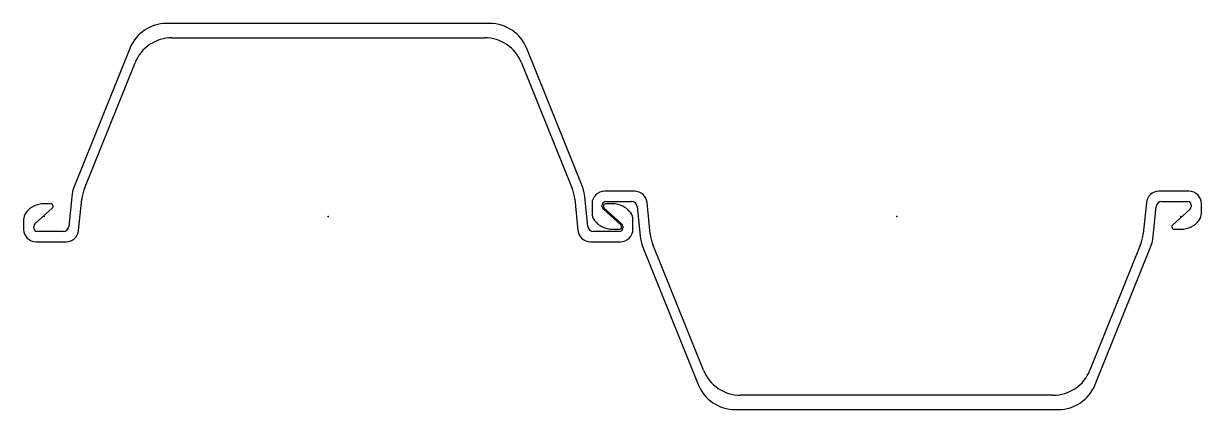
# Model space of a CAD drawing. Extents: x -18 to 1018, y -170 to 170.
import ezdxf

# ---------------------------------------------------------------- set-up
doc = ezdxf.new("R2010")
doc.units = 0
doc.header["$MEASUREMENT"] = 0
doc.layers.get('0').update_dxf_attribs({"color": 5, "linetype": 'CONTINUOUS'})

msp = doc.modelspace()

# ---------------------------------------------------------------- linework, layer by layer
at = {"linetype": 'Continuous'}
for p, q in [((392.12845, 170), (107.87154, 170)), ((112.50263, 157.39999), (387.49738, 157.39999)), ((75.39764, 148.0555), (26.67703, 26.86913)), ((473.32297, 26.86913), (424.60236, 148.0555)), ((35.50546, 24.69579), (80.02818, 135.4541)), ((419.97183, 135.4541), (464.49454, 24.69579)), ((519.45679, 22.25), (493, 22.25)), ((1007, 22.25), (980.54321, 22.25)), ((5.8213, 11.25), (0, 11.25)), ((24.32463, 17.29626), (21.72025, -8.74752)), ((30.402, -12.34633), (33.15418, 15.13001)), ((466.84583, 15.13001), (469.59799, -12.34633)), ((478.27975, -8.74752), (475.67538, 17.29626)), ((482, 11.25), (482, 2.75)), ((494, 13.25), (516.74506, 13.25)), ((500, 11.25), (494.17871, 11.25)), ((533.15417, -15.13001), (530.40198, 12.34633)), ((969.59802, 12.34633), (966.84583, -15.13001)), ((983.25494, 13.25), (1006, 13.25)), ((1018, 2.75), (1018, 11.25)), ((-8.00749, -6.31626), (7.28008, 7.45001)), ((491, 8.5456), (491, 10.25)), ((507.28009, -7.45001), (491.99249, 6.31626)), ((492.71991, 7.45001), (508.00751, -6.31626)), ((521.72028, 8.74752), (524.32465, -17.29626)), ((975.67535, -17.29626), (978.27972, 8.74752)), ((1008.00751, 6.31626), (992.71991, -7.45001)), ((1009, 10.25), (1009, 8.5456)), ((-18, -2.75), (-18, -11.25)), ((-9, -10.25), (-9, -8.5456)), ((509, -8.5456), (509, -10.25)), ((518, -11.25), (518, -2.75)), ((16.74506, -13.25), (-6, -13.25)), ((506, -13.25), (483.25494, -13.25)), ((500, -11.25), (505.82129, -11.25)), ((994.17871, -11.25), (1000, -11.25)), ((-7, -22.25), (19.45677, -22.25)), ((480.54321, -22.25), (507, -22.25)), ((526.677, -26.86913), (575.39764, -148.0555)), ((580.0282, -135.4541), (535.50543, -24.69579)), ((964.49457, -24.69579), (919.9718, -135.4541)), ((924.60236, -148.0555), (973.323, -26.86913)), ((887.49738, -157.39999), (612.50262, -157.39999)), ((607.87152, -170), (892.12848, -170))]:
    msp.add_line(p, q, dxfattribs=at)
for centre, radius, start, end in [((107.87154, 135), 35, 90, 158.09837), ((392.12845, 135), 35, 21.90162, 90), ((112.50263, 122.4), 35, 90, 158.10083), ((387.49738, 122.4), 35, 21.89917, 90), ((59.15093, 13.81363), 35, 158.09837, 174.28941), ((67.97991, 11.64168), 35, 158.10082, 174.28002), ((432.02008, 11.64168), 35, 5.71997, 21.89918), ((440.84906, 13.81363), 35, 5.71059, 21.90162), ((493, 11.25), 11, 90, 180), ((519.45679, 11.25), 11, 5.71999, 90), ((980.54321, 11.25), 11, 90, 174.28001), ((1007, 11.25), 11, 0, 90), ((0, -8.75), 20, 90, 143.1301), ((5.8213, 9.07), 2.18, 312.00265, 90), ((494, 10.25), 3, 90, 180), ((494.17871, 9.07), 2.18, 90, 227.99692), ((500, -8.75), 20, 36.8699, 90), ((516.74506, 8.25), 5, 5.71055, 90), ((983.25494, 8.25), 5, 90, 174.28945), ((1006, 10.25), 3, 0, 90), ((-8, -2.75), 10, 143.1301, 180), ((492, 2.75), 10, 180, 216.8699), ((494, 8.5456), 3, 180, 227.99717), ((508, -2.75), 10, 0, 36.8699), ((1006, 8.5456), 3, 312.00283, 0), ((1008, 2.75), 10, 323.1301, 0), ((-6, -8.5456), 3, 132.00265, 180), ((-6, -10.25), 3, 180, 270), ((16.74506, -8.25), 5, 270, 354.28941), ((483.25494, -8.25), 5, 185.71059, 270), ((500, 8.75), 20, 216.8699, 270), ((505.82129, -9.07), 2.18, 270, 47.99692), ((506, -10.25), 3, 270, 0), ((506, -8.5456), 3, 0, 47.99717), ((994.17871, -9.07), 2.18, 132.00308, 270), ((1000, 8.75), 20, 270, 323.1301), ((-7, -11.25), 11, 180, 270), ((19.45677, -11.25), 11, 270, 354.28003), ((480.54321, -11.25), 11, 185.71998, 270), ((507, -11.25), 11, 270, 0), ((559.15094, -13.81363), 35, 185.71059, 201.90161), ((567.97992, -11.64168), 35, 185.71997, 201.89916), ((932.02008, -11.64168), 35, 338.10084, 354.28003), ((940.84906, -13.81363), 35, 338.09839, 354.28941), ((612.50262, -122.4), 35, 201.89919, 270), ((887.49738, -122.4), 35, 270, 338.10081), ((607.87152, -135), 35, 201.90164, 270), ((892.12848, -135), 35, 270, 338.09836)]:
    msp.add_arc(centre, radius, start, end, dxfattribs=at)
for p in [(0, 0), (250, 0), (500, 0), (750, 0), (1000, 0)]:
    msp.add_point(p, dxfattribs=at)

doc.saveas('drawing.dxf')
